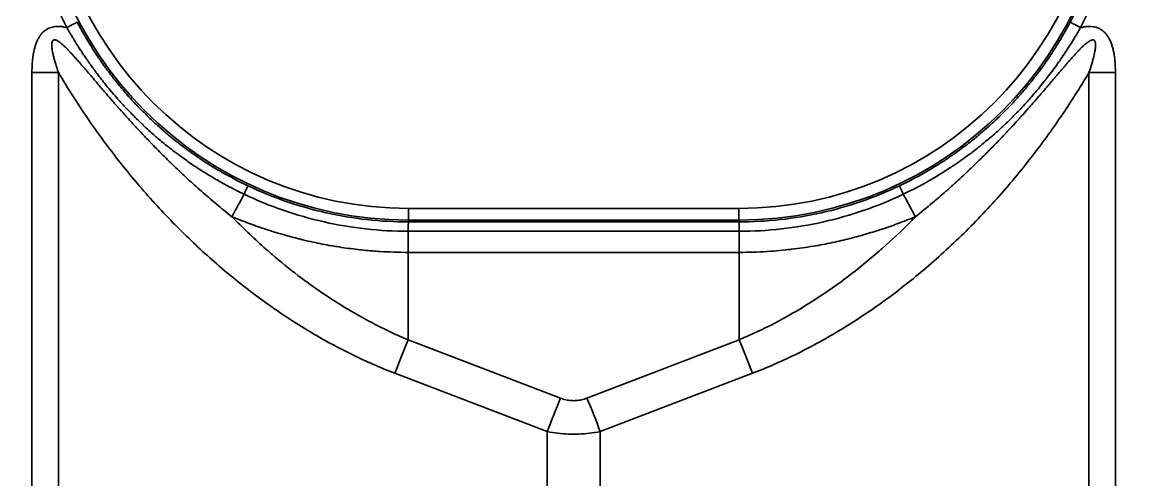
# Model space of a CAD drawing. Header units: millimetres. Extents: x 68 to 2000, y 100 to 2870.
# Drawn here: x 775.73 to 823.24, y 2401.49 to 2421.17 of the extents above; entities that cross this region are included whole.
import ezdxf

# ---------------------------------------------------------------- set-up
doc = ezdxf.new("R2010")
doc.units = ezdxf.units.MM
doc.header["$LTSCALE"] = 10
doc.layers.add('Sichtbar schmal (ISO)', color=7, linetype='Continuous', lineweight=35)

msp = doc.modelspace()

# ---------------------------------------------------------------- linework, layer by layer
at = {"layer": 'Sichtbar schmal (ISO)'}
for p, q in [((776.157, 2418.994), (776.157, 2203.349)), ((777.298, 2418.994), (777.298, 2203.349)), ((821.561, 2203.349), (821.561, 2418.994)), ((822.702, 2203.349), (822.702, 2418.994)), ((792.329, 2413.161), (806.529, 2413.161)), ((792.329, 2413.161), (792.329, 2412.661)), ((806.529, 2413.161), (806.529, 2412.661)), ((792.329, 2412.661), (806.529, 2412.661)), ((792.329, 2412.661), (792.329, 2412.58)), ((792.329, 2412.58), (806.529, 2412.58)), ((806.529, 2412.58), (806.529, 2412.661)), ((792.32, 2412.176), (806.539, 2412.176)), ((792.32, 2411.271), (792.32, 2412.176)), ((806.539, 2411.271), (806.539, 2412.176)), ((806.539, 2411.271), (792.32, 2411.271)), ((792.32, 2407.514), (792.32, 2411.271)), ((806.539, 2407.514), (806.539, 2411.271)), ((792.32, 2407.514), (798.859, 2405.006)), ((800, 2405.006), (806.539, 2407.514)), ((791.749, 2406.076), (798.288, 2403.569)), ((800.571, 2403.569), (807.11, 2406.076)), ((798.288, 2218.764), (798.288, 2403.569)), ((800.571, 2218.764), (800.571, 2403.569))]:
    msp.add_line(p, q, dxfattribs=at)
for centre, radius, start, end in [((792.329, 2428.67), 16.009, 90, 270), ((806.529, 2428.67), 16.009, 270, 90), ((792.329, 2428.67), 15.509, 90, 270), ((806.529, 2428.67), 15.509, 270, 90)]:
    msp.add_arc(centre, radius, start, end, dxfattribs=at)
for centre, major_axis, ratio, start_param, end_param in [((806.529, 2428.671), (16.088, 0), 0.999985, 5.797852, 6.768953), ((777.658, 2420.933), (0.442, 0.233), 0.004629, 4.709944, 6.265732), ((821.201, 2420.933), (-0.442, 0.233), 0.004633, 0.017477, 1.573237), ((776.157, 2418.942), (-10, 0), 0.005236, 4.598026, 4.712394), ((822.702, 2418.942), (10, 0), 0.005236, 1.570796, 1.685165), ((785.22, 2413.68), (0.214, 0.452), 0.013185, 4.921474, 6.26573), ((813.639, 2413.68), (-0.214, 0.452), 0.013187, 0.017455, 1.361713), ((786.276, 2415.592), (4.733, 8.809), 0.002478, 1.780276, 1.894425), ((812.583, 2415.592), (-4.733, 8.809), 0.002478, 4.388756, 4.50291), ((806.535, 2412.08), (-0.005, 0.5), 0.011284, 4.905411, 6.265598), ((792.32, 2406.102), (1.79, 4.668), 0.104799, 1.304034, 1.616531), ((806.539, 2406.102), (-1.79, 4.668), 0.104799, 4.666655, 4.979151), ((798.859, 2403.595), (1.79, 4.668), 0.104798, 1.304034, 1.616531), ((800, 2403.595), (-1.79, 4.668), 0.104799, 4.666655, 4.979151)]:
    msp.add_ellipse(centre, major_axis=major_axis, ratio=ratio, start_param=start_param, end_param=end_param, dxfattribs=at)
for points in [[(777.661, 2436.413), (777.381, 2435.884), (776.883, 2434.801), (776.312, 2433.101), (775.928, 2431.35), (775.734, 2429.568), (775.734, 2427.776), (775.927, 2425.994), (776.31, 2424.243), (776.88, 2422.543), (777.378, 2421.46), (777.658, 2420.93)], [(777.658, 2420.93), (777.607, 2420.943), (777.507, 2420.963), (777.363, 2420.98), (777.225, 2420.982), (777.097, 2420.969), (776.98, 2420.943), (776.877, 2420.904), (776.784, 2420.856), (776.695, 2420.794), (776.607, 2420.713), (776.522, 2420.613), (776.447, 2420.497), (776.38, 2420.367), (776.322, 2420.22), (776.272, 2420.058), (776.231, 2419.879), (776.198, 2419.685), (776.175, 2419.475), (776.16, 2419.246), (776.157, 2419.08), (776.157, 2418.994)], [(777.298, 2418.994), (777.694, 2418.325), (778.526, 2417.017), (779.924, 2415.115), (781.414, 2413.359), (782.983, 2411.751), (784.597, 2410.315), (786.274, 2409.023), (788.061, 2407.851), (789.915, 2406.844), (791.137, 2406.311), (791.749, 2406.076)]]:
    msp.add_open_spline(points, degree=3, dxfattribs=at)
for points, knots in [([(821.201, 2420.93), (821.48, 2421.46), (821.979, 2422.543), (822.549, 2424.243), (822.932, 2425.994), (823.125, 2427.776), (823.125, 2429.568), (822.931, 2431.35), (822.547, 2433.101), (821.976, 2434.801), (821.478, 2435.884), (821.198, 2436.413)], [0, 0, 0, 0, 0.1111111, 0.2222222, 0.3333333, 0.4444444, 0.5555556, 0.6666667, 0.7777778, 0.8888889, 1, 1, 1, 1]), ([(777.658, 2420.93), (777.695, 2420.864), (777.734, 2420.795), (777.776, 2420.722), (777.782, 2420.712), (777.789, 2420.701), (777.795, 2420.691), (777.825, 2420.639), (777.856, 2420.586), (777.889, 2420.532), (777.909, 2420.497), (777.931, 2420.462), (777.953, 2420.426), (777.969, 2420.399), (777.985, 2420.373), (778.002, 2420.345), (778.039, 2420.285), (778.078, 2420.222), (778.119, 2420.158), (778.125, 2420.149), (778.131, 2420.14), (778.136, 2420.13), (778.171, 2420.077), (778.206, 2420.022), (778.242, 2419.966), (778.276, 2419.914), (778.311, 2419.861), (778.347, 2419.807), (778.356, 2419.793), (778.365, 2419.779), (778.375, 2419.765), (778.421, 2419.696), (778.469, 2419.625), (778.519, 2419.553), (778.542, 2419.521), (778.564, 2419.488), (778.587, 2419.456), (778.617, 2419.413), (778.647, 2419.37), (778.679, 2419.326), (778.735, 2419.247), (778.794, 2419.166), (778.855, 2419.083), (778.918, 2418.998), (778.983, 2418.911), (779.051, 2418.822), (779.09, 2418.772), (779.13, 2418.72), (779.171, 2418.668), (779.204, 2418.626), (779.237, 2418.584), (779.271, 2418.542), (779.35, 2418.443), (779.433, 2418.342), (779.52, 2418.238), (779.609, 2418.132), (779.703, 2418.022), (779.801, 2417.91), (779.844, 2417.862), (779.887, 2417.813), (779.932, 2417.764), (779.993, 2417.695), (780.057, 2417.626), (780.123, 2417.555), (780.211, 2417.461), (780.302, 2417.364), (780.398, 2417.266), (780.429, 2417.234), (780.461, 2417.202), (780.493, 2417.169), (780.63, 2417.031), (780.774, 2416.89), (780.928, 2416.745), (780.93, 2416.743), (780.933, 2416.74), (780.935, 2416.738), (781.094, 2416.589), (781.261, 2416.437), (781.44, 2416.282), (781.479, 2416.249), (781.518, 2416.215), (781.557, 2416.181), (781.703, 2416.057), (781.855, 2415.931), (782.016, 2415.804), (782.102, 2415.736), (782.19, 2415.667), (782.28, 2415.598), (782.392, 2415.513), (782.507, 2415.427), (782.626, 2415.341), (782.784, 2415.227), (782.95, 2415.111), (783.123, 2414.995), (783.168, 2414.965), (783.213, 2414.934), (783.259, 2414.904), (783.469, 2414.766), (783.69, 2414.628), (783.924, 2414.489), (783.985, 2414.453), (784.047, 2414.417), (784.11, 2414.381), (784.277, 2414.285), (784.451, 2414.188), (784.631, 2414.093), (784.836, 2413.984), (785.049, 2413.877), (785.27, 2413.771)], [0, 0, 0, 0, 0.0546976, 0.0546976, 0.0546976, 0.0625, 0.0625, 0.0625, 0.1008578, 0.1008578, 0.1008578, 0.125, 0.125, 0.125, 0.1426904, 0.1426904, 0.1426904, 0.1818737, 0.1818737, 0.1818737, 0.1875, 0.1875, 0.1875, 0.2199265, 0.2199265, 0.2199265, 0.25, 0.25, 0.25, 0.257705, 0.257705, 0.257705, 0.2957225, 0.2957225, 0.2957225, 0.3125, 0.3125, 0.3125, 0.3343682, 0.3343682, 0.3343682, 0.3738828, 0.3738828, 0.3738828, 0.4143965, 0.4143965, 0.4143965, 0.4375, 0.4375, 0.4375, 0.4560435, 0.4560435, 0.4560435, 0.4989938, 0.4989938, 0.4989938, 0.543351, 0.543351, 0.543351, 0.5625, 0.5625, 0.5625, 0.5891602, 0.5891602, 0.5891602, 0.625, 0.625, 0.625, 0.6367129, 0.6367129, 0.6367129, 0.6866931, 0.6866931, 0.6866931, 0.6875, 0.6875, 0.6875, 0.7388766, 0.7388766, 0.7388766, 0.75, 0.75, 0.75, 0.7907392, 0.7907392, 0.7907392, 0.8125, 0.8125, 0.8125, 0.8393138, 0.8393138, 0.8393138, 0.875, 0.875, 0.875, 0.8842513, 0.8842513, 0.8842513, 0.9265033, 0.9265033, 0.9265033, 0.9375, 0.9375, 0.9375, 0.9667733, 0.9667733, 0.9667733, 0.9999998, 0.9999998, 0.9999998, 0.9999998]), ([(778.1, 2421.166), (778.14, 2421.09), (778.184, 2421.009), (778.23, 2420.925), (778.232, 2420.921), (778.235, 2420.916), (778.237, 2420.912), (778.281, 2420.832), (778.328, 2420.748), (778.379, 2420.659), (778.385, 2420.648), (778.392, 2420.636), (778.399, 2420.625), (778.447, 2420.542), (778.498, 2420.455), (778.552, 2420.365), (778.564, 2420.345), (778.576, 2420.326), (778.588, 2420.306), (778.639, 2420.221), (778.693, 2420.134), (778.75, 2420.044), (778.769, 2420.015), (778.787, 2419.986), (778.806, 2419.957), (778.86, 2419.872), (778.917, 2419.786), (778.977, 2419.696), (779.004, 2419.657), (779.03, 2419.618), (779.058, 2419.578), (779.115, 2419.494), (779.174, 2419.409), (779.236, 2419.322), (779.272, 2419.271), (779.309, 2419.22), (779.347, 2419.168), (779.407, 2419.087), (779.468, 2419.004), (779.533, 2418.92), (779.581, 2418.857), (779.63, 2418.792), (779.681, 2418.727), (779.742, 2418.649), (779.806, 2418.57), (779.871, 2418.49), (779.935, 2418.412), (780, 2418.333), (780.068, 2418.253), (780.13, 2418.18), (780.194, 2418.106), (780.261, 2418.031), (780.343, 2417.937), (780.428, 2417.842), (780.518, 2417.745), (780.58, 2417.678), (780.643, 2417.611), (780.709, 2417.542), (780.815, 2417.431), (780.926, 2417.318), (781.043, 2417.203), (781.103, 2417.144), (781.164, 2417.085), (781.227, 2417.025), (781.363, 2416.895), (781.507, 2416.762), (781.659, 2416.627), (781.714, 2416.578), (781.771, 2416.529), (781.828, 2416.479), (782.002, 2416.329), (782.188, 2416.176), (782.385, 2416.021), (782.432, 2415.984), (782.48, 2415.947), (782.528, 2415.91), (782.75, 2415.739), (782.987, 2415.566), (783.242, 2415.391), (783.276, 2415.368), (783.311, 2415.344), (783.346, 2415.321), (783.625, 2415.133), (783.925, 2414.943), (784.252, 2414.754), (784.269, 2414.744), (784.287, 2414.734), (784.305, 2414.723), (784.652, 2414.524), (785.028, 2414.324), (785.434, 2414.132)], [0.0000001, 0.0000001, 0.0000001, 0.0000001, 0.0625, 0.0625, 0.0625, 0.0657478, 0.0657478, 0.0657478, 0.125, 0.125, 0.125, 0.1327347, 0.1327347, 0.1327347, 0.1875, 0.1875, 0.1875, 0.1994824, 0.1994824, 0.1994824, 0.25, 0.25, 0.25, 0.2662064, 0.2662064, 0.2662064, 0.3125, 0.3125, 0.3125, 0.3327976, 0.3327976, 0.3327976, 0.375, 0.375, 0.375, 0.3993692, 0.3993692, 0.3993692, 0.4375, 0.4375, 0.4375, 0.4659876, 0.4659876, 0.4659876, 0.5, 0.5, 0.5, 0.5326854, 0.5326854, 0.5326854, 0.5625, 0.5625, 0.5625, 0.599469, 0.599469, 0.599469, 0.625, 0.625, 0.625, 0.6663571, 0.6663571, 0.6663571, 0.6875, 0.6875, 0.6875, 0.7333594, 0.7333594, 0.7333594, 0.75, 0.75, 0.75, 0.8005114, 0.8005114, 0.8005114, 0.8125, 0.8125, 0.8125, 0.8676234, 0.8676234, 0.8676234, 0.875, 0.875, 0.875, 0.9342995, 0.9342995, 0.9342995, 0.9375, 0.9375, 0.9375, 1, 1, 1, 1]), ([(813.425, 2414.132), (813.798, 2414.309), (814.147, 2414.492), (814.471, 2414.676), (814.498, 2414.691), (814.525, 2414.707), (814.552, 2414.722), (814.845, 2414.891), (815.117, 2415.059), (815.371, 2415.226), (815.418, 2415.257), (815.465, 2415.288), (815.51, 2415.319), (815.737, 2415.471), (815.949, 2415.623), (816.15, 2415.772), (816.21, 2415.817), (816.269, 2415.862), (816.328, 2415.907), (816.502, 2416.041), (816.668, 2416.174), (816.825, 2416.305), (816.894, 2416.362), (816.961, 2416.419), (817.027, 2416.476), (817.161, 2416.592), (817.289, 2416.706), (817.412, 2416.818), (817.486, 2416.887), (817.558, 2416.954), (817.628, 2417.021), (817.731, 2417.119), (817.829, 2417.215), (817.923, 2417.31), (818, 2417.387), (818.075, 2417.463), (818.147, 2417.539), (818.224, 2417.619), (818.299, 2417.699), (818.371, 2417.778), (818.448, 2417.862), (818.523, 2417.945), (818.595, 2418.027), (818.653, 2418.092), (818.708, 2418.157), (818.763, 2418.22), (818.84, 2418.311), (818.913, 2418.399), (818.984, 2418.486), (819.026, 2418.537), (819.067, 2418.588), (819.107, 2418.638), (819.183, 2418.733), (819.255, 2418.826), (819.324, 2418.916), (819.353, 2418.955), (819.382, 2418.994), (819.411, 2419.032), (819.484, 2419.13), (819.554, 2419.225), (819.62, 2419.319), (819.64, 2419.346), (819.659, 2419.374), (819.679, 2419.401), (819.749, 2419.501), (819.816, 2419.599), (819.88, 2419.694), (819.892, 2419.711), (819.903, 2419.729), (819.915, 2419.746), (819.983, 2419.848), (820.047, 2419.947), (820.107, 2420.042), (820.113, 2420.051), (820.118, 2420.059), (820.124, 2420.068), (820.188, 2420.17), (820.249, 2420.269), (820.306, 2420.363), (820.365, 2420.462), (820.421, 2420.556), (820.472, 2420.646), (820.475, 2420.65), (820.477, 2420.654), (820.479, 2420.658), (820.531, 2420.749), (820.579, 2420.835), (820.625, 2420.917), (820.673, 2421.004), (820.717, 2421.088), (820.759, 2421.166)], [0, 0, 0, 0, 0.057635, 0.057635, 0.057635, 0.0625, 0.0625, 0.0625, 0.115254, 0.115254, 0.115254, 0.125, 0.125, 0.125, 0.173021, 0.173021, 0.173021, 0.1875, 0.1875, 0.1875, 0.2309, 0.2309, 0.2309, 0.25, 0.25, 0.25, 0.288885, 0.288885, 0.288885, 0.3125, 0.3125, 0.3125, 0.346963, 0.346963, 0.346963, 0.375, 0.375, 0.375, 0.405123, 0.405123, 0.405123, 0.4375, 0.4375, 0.4375, 0.463355, 0.463355, 0.463355, 0.5, 0.5, 0.5, 0.521651, 0.521651, 0.521651, 0.5625, 0.5625, 0.5625, 0.579997, 0.579997, 0.579997, 0.625, 0.625, 0.625, 0.638348, 0.638348, 0.638348, 0.6875, 0.6875, 0.6875, 0.696629, 0.696629, 0.696629, 0.75, 0.75, 0.75, 0.754872, 0.754872, 0.754872, 0.8125, 0.8125, 0.8125, 0.872291, 0.872291, 0.872291, 0.875, 0.875, 0.875, 0.935638, 0.935638, 0.935638, 1, 1, 1, 1]), ([(813.589, 2413.771), (813.972, 2413.954), (814.331, 2414.143), (814.663, 2414.332), (814.692, 2414.348), (814.719, 2414.364), (814.747, 2414.38), (815.048, 2414.553), (815.327, 2414.726), (815.59, 2414.898), (815.638, 2414.929), (815.686, 2414.961), (815.733, 2414.993), (815.966, 2415.149), (816.185, 2415.304), (816.392, 2415.457), (816.454, 2415.503), (816.515, 2415.55), (816.575, 2415.595), (816.756, 2415.733), (816.926, 2415.869), (817.088, 2416.002), (817.16, 2416.061), (817.229, 2416.12), (817.298, 2416.178), (817.436, 2416.296), (817.569, 2416.413), (817.695, 2416.527), (817.772, 2416.597), (817.847, 2416.666), (817.92, 2416.735), (818.026, 2416.834), (818.128, 2416.933), (818.226, 2417.029), (818.305, 2417.108), (818.383, 2417.186), (818.457, 2417.262), (818.538, 2417.345), (818.615, 2417.426), (818.69, 2417.506), (818.771, 2417.592), (818.849, 2417.677), (818.924, 2417.76), (818.984, 2417.827), (819.042, 2417.892), (819.099, 2417.957), (819.179, 2418.049), (819.256, 2418.139), (819.33, 2418.227), (819.374, 2418.28), (819.417, 2418.331), (819.458, 2418.382), (819.537, 2418.478), (819.613, 2418.573), (819.685, 2418.665), (819.716, 2418.704), (819.746, 2418.743), (819.776, 2418.782), (819.853, 2418.881), (819.926, 2418.978), (819.996, 2419.073), (820.017, 2419.101), (820.038, 2419.129), (820.058, 2419.156), (820.132, 2419.258), (820.203, 2419.357), (820.27, 2419.453), (820.282, 2419.471), (820.295, 2419.488), (820.307, 2419.506), (820.379, 2419.609), (820.446, 2419.709), (820.51, 2419.805), (820.516, 2419.814), (820.522, 2419.822), (820.528, 2419.831), (820.596, 2419.934), (820.661, 2420.033), (820.721, 2420.129), (820.784, 2420.228), (820.843, 2420.322), (820.898, 2420.412), (820.9, 2420.416), (820.903, 2420.421), (820.905, 2420.425), (820.961, 2420.515), (821.012, 2420.601), (821.06, 2420.683), (821.11, 2420.77), (821.158, 2420.852), (821.201, 2420.93)], [0, 0, 0, 0, 0.057634, 0.057634, 0.057634, 0.0625, 0.0625, 0.0625, 0.115253, 0.115253, 0.115253, 0.125, 0.125, 0.125, 0.173021, 0.173021, 0.173021, 0.1875, 0.1875, 0.1875, 0.2309, 0.2309, 0.2309, 0.25, 0.25, 0.25, 0.288885, 0.288885, 0.288885, 0.3125, 0.3125, 0.3125, 0.346963, 0.346963, 0.346963, 0.375, 0.375, 0.375, 0.405123, 0.405123, 0.405123, 0.4375, 0.4375, 0.4375, 0.463355, 0.463355, 0.463355, 0.5, 0.5, 0.5, 0.521651, 0.521651, 0.521651, 0.5625, 0.5625, 0.5625, 0.579997, 0.579997, 0.579997, 0.625, 0.625, 0.625, 0.638348, 0.638348, 0.638348, 0.6875, 0.6875, 0.6875, 0.696629, 0.696629, 0.696629, 0.75, 0.75, 0.75, 0.754872, 0.754872, 0.754872, 0.8125, 0.8125, 0.8125, 0.872291, 0.872291, 0.872291, 0.875, 0.875, 0.875, 0.935638, 0.935638, 0.935638, 1, 1, 1, 1]), ([(822.702, 2418.994), (822.702, 2419.075), (822.699, 2419.23), (822.686, 2419.445), (822.666, 2419.646), (822.637, 2419.833), (822.6, 2420.006), (822.555, 2420.166), (822.502, 2420.312), (822.44, 2420.445), (822.37, 2420.565), (822.292, 2420.669), (822.208, 2420.756), (822.122, 2420.825), (822.032, 2420.88), (821.929, 2420.926), (821.808, 2420.961), (821.671, 2420.981), (821.524, 2420.982), (821.367, 2420.966), (821.257, 2420.944), (821.201, 2420.93)], [0.0000001, 0.0000001, 0.0000001, 0.0000001, 0.0526316, 0.1052632, 0.1578947, 0.2105263, 0.2631579, 0.3157895, 0.3684211, 0.4210526, 0.4736842, 0.5263158, 0.5789474, 0.6315789, 0.6842105, 0.7368421, 0.7894737, 0.8421053, 0.8947368, 0.9473684, 1, 1, 1, 1]), ([(784.75, 2412.801), (784.516, 2412.987), (784.29, 2413.171), (784.071, 2413.354), (783.853, 2413.536), (783.643, 2413.717), (783.439, 2413.897), (783.235, 2414.076), (783.037, 2414.254), (782.843, 2414.433), (782.648, 2414.613), (782.456, 2414.794), (782.267, 2414.976), (782.078, 2415.157), (781.892, 2415.34), (781.71, 2415.523), (781.527, 2415.706), (781.349, 2415.889), (781.181, 2416.064), (781.116, 2416.132), (781.052, 2416.198), (780.99, 2416.264), (780.892, 2416.368), (780.797, 2416.469), (780.707, 2416.565), (780.56, 2416.723), (780.425, 2416.871), (780.299, 2417.01), (780.173, 2417.149), (780.056, 2417.28), (779.946, 2417.404), (779.836, 2417.528), (779.732, 2417.646), (779.634, 2417.758), (779.537, 2417.87), (779.444, 2417.977), (779.357, 2418.078), (779.3, 2418.143), (779.246, 2418.206), (779.194, 2418.268), (779.165, 2418.302), (779.136, 2418.335), (779.108, 2418.367), (779.03, 2418.459), (778.955, 2418.546), (778.884, 2418.629), (778.814, 2418.712), (778.746, 2418.792), (778.682, 2418.867), (778.618, 2418.942), (778.557, 2419.014), (778.498, 2419.082), (778.44, 2419.15), (778.384, 2419.215), (778.331, 2419.277), (778.278, 2419.339), (778.227, 2419.397), (778.179, 2419.453), (778.13, 2419.509), (778.083, 2419.562), (778.039, 2419.612), (777.994, 2419.663), (777.951, 2419.711), (777.909, 2419.756), (777.868, 2419.802), (777.828, 2419.845), (777.789, 2419.886), (777.75, 2419.928), (777.713, 2419.967), (777.677, 2420.003), (777.641, 2420.04), (777.606, 2420.075), (777.573, 2420.107), (777.539, 2420.139), (777.507, 2420.169), (777.476, 2420.196), (777.446, 2420.224), (777.416, 2420.249), (777.388, 2420.271), (777.381, 2420.277), (777.373, 2420.283), (777.365, 2420.289), (777.346, 2420.304), (777.327, 2420.317), (777.309, 2420.329), (777.283, 2420.346), (777.26, 2420.36), (777.238, 2420.371), (777.216, 2420.382), (777.196, 2420.39), (777.177, 2420.396), (777.159, 2420.401), (777.143, 2420.403), (777.128, 2420.403), (777.113, 2420.403), (777.101, 2420.4), (777.089, 2420.396), (777.078, 2420.391), (777.067, 2420.384), (777.058, 2420.375), (777.049, 2420.365), (777.041, 2420.353), (777.034, 2420.338), (777.027, 2420.322), (777.021, 2420.303), (777.017, 2420.281), (777.012, 2420.259), (777.01, 2420.234), (777.009, 2420.207), (777.008, 2420.179), (777.008, 2420.149), (777.01, 2420.116), (777.011, 2420.108), (777.011, 2420.101), (777.012, 2420.093), (777.014, 2420.067), (777.017, 2420.038), (777.021, 2420.007), (777.027, 2419.968), (777.034, 2419.927), (777.042, 2419.882), (777.051, 2419.837), (777.061, 2419.789), (777.073, 2419.739), (777.084, 2419.689), (777.098, 2419.636), (777.113, 2419.58), (777.128, 2419.524), (777.145, 2419.465), (777.163, 2419.403), (777.182, 2419.342), (777.202, 2419.277), (777.225, 2419.209), (777.247, 2419.14), (777.271, 2419.069), (777.298, 2418.994)], [0, 0, 0, 0, 0.0243902, 0.0243902, 0.0243902, 0.0487805, 0.0487805, 0.0487805, 0.0730564, 0.0730564, 0.0730564, 0.097561, 0.097561, 0.097561, 0.1219512, 0.1219512, 0.1219512, 0.1463415, 0.1463415, 0.1463415, 0.1557582, 0.1557582, 0.1557582, 0.1707317, 0.1707317, 0.1707317, 0.195122, 0.195122, 0.195122, 0.2195122, 0.2195122, 0.2195122, 0.2439024, 0.2439024, 0.2439024, 0.2682927, 0.2682927, 0.2682927, 0.2839975, 0.2839975, 0.2839975, 0.2926829, 0.2926829, 0.2926829, 0.3170732, 0.3170732, 0.3170732, 0.3414634, 0.3414634, 0.3414634, 0.3658537, 0.3658537, 0.3658537, 0.3902439, 0.3902439, 0.3902439, 0.4146341, 0.4146341, 0.4146341, 0.4390244, 0.4390244, 0.4390244, 0.4634146, 0.4634146, 0.4634146, 0.4878049, 0.4878049, 0.4878049, 0.5121951, 0.5121951, 0.5121951, 0.5365854, 0.5365854, 0.5365854, 0.5609756, 0.5609756, 0.5609756, 0.5853659, 0.5853659, 0.5853659, 0.592121, 0.592121, 0.592121, 0.6097561, 0.6097561, 0.6097561, 0.6341463, 0.6341463, 0.6341463, 0.6585366, 0.6585366, 0.6585366, 0.6829268, 0.6829268, 0.6829268, 0.7073171, 0.7073171, 0.7073171, 0.7317073, 0.7317073, 0.7317073, 0.7560976, 0.7560976, 0.7560976, 0.7804878, 0.7804878, 0.7804878, 0.804878, 0.804878, 0.804878, 0.8292683, 0.8292683, 0.8292683, 0.8346141, 0.8346141, 0.8346141, 0.8536585, 0.8536585, 0.8536585, 0.8780488, 0.8780488, 0.8780488, 0.902439, 0.902439, 0.902439, 0.9268293, 0.9268293, 0.9268293, 0.9512195, 0.9512195, 0.9512195, 0.9756098, 0.9756098, 0.9756098, 0.9999997, 0.9999997, 0.9999997, 0.9999997]), ([(821.561, 2418.994), (821.585, 2419.062), (821.607, 2419.127), (821.628, 2419.19), (821.649, 2419.253), (821.668, 2419.313), (821.686, 2419.37), (821.703, 2419.428), (821.719, 2419.483), (821.734, 2419.536), (821.735, 2419.54), (821.736, 2419.543), (821.737, 2419.547), (821.751, 2419.596), (821.763, 2419.643), (821.774, 2419.688), (821.775, 2419.692), (821.776, 2419.697), (821.777, 2419.701), (821.788, 2419.744), (821.797, 2419.786), (821.806, 2419.825), (821.807, 2419.83), (821.808, 2419.835), (821.809, 2419.84), (821.816, 2419.878), (821.823, 2419.915), (821.829, 2419.949), (821.83, 2419.954), (821.831, 2419.96), (821.831, 2419.965), (821.837, 2419.998), (821.841, 2420.029), (821.844, 2420.059), (821.844, 2420.064), (821.845, 2420.07), (821.845, 2420.075), (821.848, 2420.104), (821.85, 2420.13), (821.85, 2420.155), (821.851, 2420.16), (821.851, 2420.166), (821.851, 2420.171), (821.851, 2420.194), (821.85, 2420.216), (821.848, 2420.236), (821.848, 2420.241), (821.848, 2420.246), (821.847, 2420.251), (821.845, 2420.269), (821.842, 2420.286), (821.838, 2420.301), (821.837, 2420.305), (821.836, 2420.309), (821.834, 2420.313), (821.83, 2420.327), (821.825, 2420.338), (821.82, 2420.348), (821.818, 2420.352), (821.816, 2420.355), (821.814, 2420.358), (821.808, 2420.366), (821.802, 2420.374), (821.795, 2420.38), (821.792, 2420.382), (821.79, 2420.384), (821.787, 2420.386), (821.78, 2420.391), (821.772, 2420.395), (821.763, 2420.398), (821.759, 2420.4), (821.755, 2420.401), (821.751, 2420.401), (821.742, 2420.403), (821.731, 2420.404), (821.72, 2420.403), (821.715, 2420.403), (821.709, 2420.402), (821.703, 2420.401), (821.691, 2420.399), (821.678, 2420.395), (821.664, 2420.39), (821.657, 2420.388), (821.65, 2420.385), (821.642, 2420.381), (821.627, 2420.375), (821.612, 2420.367), (821.596, 2420.358), (821.587, 2420.353), (821.578, 2420.347), (821.568, 2420.341), (821.552, 2420.331), (821.535, 2420.319), (821.517, 2420.306), (821.506, 2420.298), (821.495, 2420.29), (821.483, 2420.281), (821.465, 2420.267), (821.447, 2420.252), (821.427, 2420.235), (821.414, 2420.224), (821.401, 2420.213), (821.388, 2420.201), (821.368, 2420.184), (821.348, 2420.166), (821.328, 2420.147), (821.313, 2420.133), (821.298, 2420.118), (821.282, 2420.103), (821.262, 2420.083), (821.241, 2420.063), (821.22, 2420.042), (821.203, 2420.025), (821.185, 2420.007), (821.168, 2419.989), (821.147, 2419.967), (821.125, 2419.945), (821.104, 2419.922), (821.084, 2419.902), (821.065, 2419.881), (821.045, 2419.86), (821.023, 2419.837), (821.001, 2419.813), (820.979, 2419.788), (820.957, 2419.765), (820.935, 2419.74), (820.913, 2419.715), (820.89, 2419.691), (820.868, 2419.665), (820.845, 2419.639), (820.82, 2419.612), (820.795, 2419.584), (820.769, 2419.555), (820.746, 2419.529), (820.723, 2419.502), (820.699, 2419.474), (820.671, 2419.443), (820.643, 2419.41), (820.614, 2419.377), (820.59, 2419.349), (820.565, 2419.321), (820.54, 2419.292), (820.509, 2419.255), (820.477, 2419.218), (820.444, 2419.179), (820.419, 2419.15), (820.393, 2419.121), (820.368, 2419.09), (820.332, 2419.049), (820.295, 2419.006), (820.257, 2418.961), (820.232, 2418.931), (820.205, 2418.9), (820.179, 2418.869), (820.138, 2418.821), (820.096, 2418.772), (820.053, 2418.722), (820.027, 2418.691), (820, 2418.659), (819.972, 2418.626), (819.926, 2418.572), (819.878, 2418.517), (819.829, 2418.459), (819.802, 2418.427), (819.774, 2418.394), (819.745, 2418.361), (819.692, 2418.299), (819.638, 2418.236), (819.582, 2418.171), (819.554, 2418.138), (819.525, 2418.104), (819.495, 2418.07), (819.435, 2418), (819.373, 2417.928), (819.309, 2417.855), (819.279, 2417.821), (819.249, 2417.786), (819.219, 2417.752), (819.15, 2417.673), (819.079, 2417.592), (819.006, 2417.509), (818.976, 2417.475), (818.945, 2417.44), (818.914, 2417.405), (818.836, 2417.317), (818.755, 2417.226), (818.671, 2417.133), (818.641, 2417.099), (818.609, 2417.065), (818.578, 2417.03), (818.49, 2416.932), (818.398, 2416.832), (818.303, 2416.729), (818.272, 2416.695), (818.241, 2416.661), (818.209, 2416.627), (818.109, 2416.519), (818.006, 2416.408), (817.898, 2416.294), (817.867, 2416.261), (817.835, 2416.228), (817.804, 2416.195), (817.69, 2416.076), (817.572, 2415.953), (817.448, 2415.826), (817.417, 2415.794), (817.385, 2415.762), (817.354, 2415.73), (817.223, 2415.597), (817.087, 2415.46), (816.944, 2415.319), (816.914, 2415.289), (816.882, 2415.258), (816.851, 2415.227), (816.701, 2415.08), (816.544, 2414.928), (816.378, 2414.771), (816.348, 2414.743), (816.317, 2414.714), (816.286, 2414.685), (816.113, 2414.522), (815.93, 2414.353), (815.738, 2414.179), (815.708, 2414.153), (815.679, 2414.127), (815.649, 2414.1), (815.448, 2413.92), (815.236, 2413.734), (815.011, 2413.543), (814.984, 2413.519), (814.956, 2413.496), (814.928, 2413.472), (814.694, 2413.274), (814.446, 2413.07), (814.184, 2412.861), (814.159, 2412.841), (814.134, 2412.821), (814.109, 2412.801)], [0, 0, 0, 0, 0.0243902, 0.0243902, 0.0243902, 0.0487805, 0.0487805, 0.0487805, 0.0731707, 0.0731707, 0.0731707, 0.0748433, 0.0748433, 0.0748433, 0.097561, 0.097561, 0.097561, 0.0997919, 0.0997919, 0.0997919, 0.1219512, 0.1219512, 0.1219512, 0.1247412, 0.1247412, 0.1247412, 0.1463415, 0.1463415, 0.1463415, 0.1496887, 0.1496887, 0.1496887, 0.1707317, 0.1707317, 0.1707317, 0.1746336, 0.1746336, 0.1746336, 0.195122, 0.195122, 0.195122, 0.1995774, 0.1995774, 0.1995774, 0.2195122, 0.2195122, 0.2195122, 0.2245265, 0.2245265, 0.2245265, 0.2439024, 0.2439024, 0.2439024, 0.2494911, 0.2494911, 0.2494911, 0.2682927, 0.2682927, 0.2682927, 0.2744777, 0.2744777, 0.2744777, 0.2926829, 0.2926829, 0.2926829, 0.2994198, 0.2994198, 0.2994198, 0.3170732, 0.3170732, 0.3170732, 0.3243039, 0.3243039, 0.3243039, 0.3414634, 0.3414634, 0.3414634, 0.3492553, 0.3492553, 0.3492553, 0.3658537, 0.3658537, 0.3658537, 0.3742197, 0.3742197, 0.3742197, 0.3902439, 0.3902439, 0.3902439, 0.3991713, 0.3991713, 0.3991713, 0.4146341, 0.4146341, 0.4146341, 0.4241031, 0.4241031, 0.4241031, 0.4390244, 0.4390244, 0.4390244, 0.4490535, 0.4490535, 0.4490535, 0.4634146, 0.4634146, 0.4634146, 0.4740086, 0.4740086, 0.4740086, 0.4878049, 0.4878049, 0.4878049, 0.4989618, 0.4989618, 0.4989618, 0.5121951, 0.5121951, 0.5121951, 0.5239039, 0.5239039, 0.5239039, 0.5365854, 0.5365854, 0.5365854, 0.5488485, 0.5488485, 0.5488485, 0.5609756, 0.5609756, 0.5609756, 0.5737962, 0.5737962, 0.5737962, 0.5853659, 0.5853659, 0.5853659, 0.598743, 0.598743, 0.598743, 0.6097561, 0.6097561, 0.6097561, 0.623691, 0.623691, 0.623691, 0.6341463, 0.6341463, 0.6341463, 0.6486399, 0.6486399, 0.6486399, 0.6585366, 0.6585366, 0.6585366, 0.6735867, 0.6735867, 0.6735867, 0.6829268, 0.6829268, 0.6829268, 0.6985328, 0.6985328, 0.6985328, 0.7073171, 0.7073171, 0.7073171, 0.72348, 0.72348, 0.72348, 0.7317073, 0.7317073, 0.7317073, 0.7484263, 0.7484263, 0.7484263, 0.7560976, 0.7560976, 0.7560976, 0.7733768, 0.7733768, 0.7733768, 0.7804878, 0.7804878, 0.7804878, 0.7983282, 0.7983282, 0.7983282, 0.804878, 0.804878, 0.804878, 0.8232726, 0.8232726, 0.8232726, 0.8292683, 0.8292683, 0.8292683, 0.8482163, 0.8482163, 0.8482163, 0.8536585, 0.8536585, 0.8536585, 0.873164, 0.873164, 0.873164, 0.8780488, 0.8780488, 0.8780488, 0.8981122, 0.8981122, 0.8981122, 0.902439, 0.902439, 0.902439, 0.9230609, 0.9230609, 0.9230609, 0.9268293, 0.9268293, 0.9268293, 0.9480078, 0.9480078, 0.9480078, 0.9512195, 0.9512195, 0.9512195, 0.9729596, 0.9729596, 0.9729596, 0.9756098, 0.9756098, 0.9756098, 0.9978937, 0.9978937, 0.9978937, 0.9999998, 0.9999998, 0.9999998, 0.9999998]), ([(807.11, 2406.076), (807.714, 2406.308), (808.323, 2406.573), (808.939, 2406.874), (809.554, 2407.175), (810.176, 2407.512), (810.797, 2407.885), (811.418, 2408.257), (812.038, 2408.664), (812.649, 2409.102), (813.261, 2409.541), (813.863, 2410.01), (814.454, 2410.508), (815.044, 2411.007), (815.622, 2411.534), (816.183, 2412.085), (816.744, 2412.636), (817.286, 2413.211), (817.802, 2413.798), (818.317, 2414.384), (818.805, 2414.982), (819.258, 2415.575), (819.71, 2416.167), (820.128, 2416.754), (820.51, 2417.326), (820.893, 2417.898), (821.241, 2418.454), (821.561, 2418.994)], [0, 0, 0, 0, 0.1111111, 0.1111111, 0.1111111, 0.2222222, 0.2222222, 0.2222222, 0.3333333, 0.3333333, 0.3333333, 0.4444444, 0.4444444, 0.4444444, 0.5555556, 0.5555556, 0.5555556, 0.6666667, 0.6666667, 0.6666667, 0.7777778, 0.7777778, 0.7777778, 0.8888889, 0.8888889, 0.8888889, 0.9999998, 0.9999998, 0.9999998, 0.9999998]), ([(785.434, 2414.132), (785.97, 2413.878), (786.52, 2413.654), (787.081, 2413.46), (787.642, 2413.267), (788.214, 2413.104), (788.794, 2412.973), (789.375, 2412.843), (789.963, 2412.744), (790.554, 2412.679), (791.144, 2412.613), (791.737, 2412.58), (792.329, 2412.58)], [0, 0, 0, 0, 0.25, 0.25, 0.25, 0.5, 0.5, 0.5, 0.75, 0.75, 0.75, 1, 1, 1, 1]), ([(806.529, 2412.58), (807.122, 2412.58), (807.715, 2412.613), (808.305, 2412.679), (808.896, 2412.744), (809.485, 2412.843), (810.065, 2412.973), (810.645, 2413.104), (811.217, 2413.267), (811.778, 2413.46), (812.339, 2413.654), (812.889, 2413.878), (813.425, 2414.132)], [0, 0, 0, 0, 0.25, 0.25, 0.25, 0.5, 0.5, 0.5, 0.75, 0.75, 0.75, 1, 1, 1, 1]), ([(785.27, 2413.771), (785.815, 2413.512), (786.374, 2413.282), (786.945, 2413.084), (787.521, 2412.884), (788.108, 2412.716), (788.704, 2412.582), (789.297, 2412.447), (789.899, 2412.346), (790.503, 2412.278), (791.107, 2412.211), (791.714, 2412.177), (792.32, 2412.176)], [0, 0, 0, 0, 0.249038, 0.249038, 0.249038, 0.499954, 0.499954, 0.499954, 0.75, 0.75, 0.75, 1, 1, 1, 1]), ([(806.539, 2412.176), (807.145, 2412.177), (807.751, 2412.21), (808.354, 2412.278), (808.959, 2412.346), (809.561, 2412.447), (810.155, 2412.582), (810.749, 2412.716), (811.334, 2412.883), (811.907, 2413.082), (811.91, 2413.083), (811.913, 2413.084), (811.917, 2413.085), (812.487, 2413.283), (813.045, 2413.512), (813.589, 2413.771)], [0, 0, 0, 0, 0.2497482, 0.2497482, 0.2497482, 0.5, 0.5, 0.5, 0.75, 0.75, 0.75, 0.751417, 0.751417, 0.751417, 0.9999993, 0.9999993, 0.9999993, 0.9999993]), ([(784.75, 2412.801), (785.192, 2412.346), (785.65, 2411.906), (786.123, 2411.485), (786.239, 2411.381), (786.357, 2411.278), (786.475, 2411.177), (786.837, 2410.867), (787.207, 2410.568), (787.585, 2410.28), (787.835, 2410.09), (788.088, 2409.904), (788.345, 2409.724), (788.604, 2409.543), (788.865, 2409.367), (789.129, 2409.198), (789.524, 2408.945), (789.924, 2408.706), (790.324, 2408.484), (790.457, 2408.41), (790.59, 2408.338), (790.724, 2408.268), (791.257, 2407.987), (791.789, 2407.736), (792.32, 2407.514)], [0.0000007, 0.0000007, 0.0000007, 0.0000007, 0.2, 0.2, 0.2, 0.2493831, 0.2493831, 0.2493831, 0.4, 0.4, 0.4, 0.4996387, 0.4996387, 0.4996387, 0.6, 0.6, 0.6, 0.7500785, 0.7500785, 0.7500785, 0.8, 0.8, 0.8, 1, 1, 1, 1]), ([(792.32, 2411.271), (791.892, 2411.271), (791.488, 2411.286), (791.113, 2411.309), (791.002, 2411.316), (790.893, 2411.324), (790.787, 2411.333), (790.534, 2411.353), (790.294, 2411.377), (790.065, 2411.404), (789.782, 2411.438), (789.515, 2411.476), (789.26, 2411.517), (789.222, 2411.523), (789.183, 2411.529), (789.145, 2411.535), (788.857, 2411.584), (788.585, 2411.636), (788.324, 2411.691), (788.131, 2411.732), (787.944, 2411.774), (787.762, 2411.818), (787.697, 2411.834), (787.634, 2411.85), (787.571, 2411.866), (787.327, 2411.927), (787.09, 2411.992), (786.854, 2412.061), (786.671, 2412.114), (786.489, 2412.17), (786.307, 2412.229), (786.254, 2412.246), (786.201, 2412.264), (786.147, 2412.282), (785.912, 2412.36), (785.678, 2412.442), (785.445, 2412.529), (785.265, 2412.596), (785.086, 2412.665), (784.908, 2412.737), (784.855, 2412.758), (784.803, 2412.78), (784.75, 2412.801)], [0, 0, 0, 0, 0.1111111, 0.1111111, 0.1111111, 0.143947, 0.143947, 0.143947, 0.2222222, 0.2222222, 0.2222222, 0.3186921, 0.3186921, 0.3186921, 0.3333333, 0.3333333, 0.3333333, 0.4444444, 0.4444444, 0.4444444, 0.5266814, 0.5266814, 0.5266814, 0.5555556, 0.5555556, 0.5555556, 0.6666667, 0.6666667, 0.6666667, 0.7526813, 0.7526813, 0.7526813, 0.7777778, 0.7777778, 0.7777778, 0.8888889, 0.8888889, 0.8888889, 0.9746682, 0.9746682, 0.9746682, 0.999999, 0.999999, 0.999999, 0.999999]), ([(814.109, 2412.801), (813.878, 2412.706), (813.647, 2412.616), (813.414, 2412.529), (813.41, 2412.528), (813.407, 2412.526), (813.403, 2412.525), (813.177, 2412.441), (812.949, 2412.361), (812.72, 2412.285), (812.717, 2412.283), (812.714, 2412.282), (812.711, 2412.281), (812.484, 2412.206), (812.257, 2412.135), (812.029, 2412.068), (812.021, 2412.065), (812.012, 2412.063), (812.004, 2412.061), (811.777, 2411.994), (811.549, 2411.932), (811.316, 2411.873), (811.306, 2411.87), (811.297, 2411.868), (811.287, 2411.865), (811.05, 2411.805), (810.807, 2411.749), (810.553, 2411.695), (810.547, 2411.693), (810.54, 2411.692), (810.533, 2411.691), (810.273, 2411.635), (810.001, 2411.583), (809.712, 2411.535), (809.424, 2411.487), (809.119, 2411.443), (808.793, 2411.404), (808.784, 2411.403), (808.774, 2411.402), (808.765, 2411.401), (808.447, 2411.364), (808.11, 2411.332), (807.746, 2411.309), (807.734, 2411.309), (807.722, 2411.308), (807.709, 2411.307), (807.345, 2411.285), (806.953, 2411.271), (806.539, 2411.271)], [0, 0, 0, 0, 0.111111, 0.111111, 0.111111, 0.11271, 0.11271, 0.11271, 0.220682, 0.220682, 0.220682, 0.222222, 0.222222, 0.222222, 0.329341, 0.329341, 0.329341, 0.333333, 0.333333, 0.333333, 0.440023, 0.440023, 0.440023, 0.444444, 0.444444, 0.444444, 0.552739, 0.552739, 0.552739, 0.555556, 0.555556, 0.555556, 0.666667, 0.666667, 0.666667, 0.777778, 0.777778, 0.777778, 0.781037, 0.781037, 0.781037, 0.888889, 0.888889, 0.888889, 0.892463, 0.892463, 0.892463, 1, 1, 1, 1]), ([(806.539, 2407.514), (807.044, 2407.725), (807.555, 2407.965), (808.07, 2408.234), (808.577, 2408.499), (809.088, 2408.793), (809.599, 2409.115), (809.606, 2409.12), (809.614, 2409.124), (809.621, 2409.129), (810.116, 2409.442), (810.609, 2409.782), (811.097, 2410.147), (811.12, 2410.164), (811.143, 2410.181), (811.166, 2410.198), (811.635, 2410.551), (812.098, 2410.927), (812.552, 2411.323), (812.592, 2411.358), (812.632, 2411.393), (812.672, 2411.428), (813.108, 2411.814), (813.535, 2412.218), (813.951, 2412.64), (814.004, 2412.694), (814.056, 2412.747), (814.109, 2412.801)], [0, 0, 0, 0, 0.2, 0.2, 0.2, 0.397069, 0.397069, 0.397069, 0.4, 0.4, 0.4, 0.591058, 0.591058, 0.591058, 0.6, 0.6, 0.6, 0.783816, 0.783816, 0.783816, 0.8, 0.8, 0.8, 0.977527, 0.977527, 0.977527, 1, 1, 1, 1]), ([(792.32, 2412.176), (792.32, 2412.221), (792.321, 2412.264), (792.322, 2412.305), (792.322, 2412.345), (792.323, 2412.383), (792.324, 2412.417), (792.324, 2412.45), (792.325, 2412.48), (792.326, 2412.504), (792.326, 2412.528), (792.327, 2412.547), (792.328, 2412.56), (792.328, 2412.573), (792.329, 2412.58), (792.329, 2412.58)], [0, 0, 0, 0, 0.2, 0.2, 0.2, 0.4, 0.4, 0.4, 0.6, 0.6, 0.6, 0.8, 0.8, 0.8, 1, 1, 1, 1]), ([(798.859, 2405.006), (798.937, 2404.977), (799.091, 2404.93), (799.317, 2404.896), (799.541, 2404.896), (799.767, 2404.93), (799.922, 2404.977), (800, 2405.006)], [0.0000017, 0.0000017, 0.0000017, 0.0000017, 0.2, 0.4, 0.6, 0.8, 1, 1, 1, 1]), ([(798.288, 2403.569), (798.444, 2403.539), (798.599, 2403.515), (798.751, 2403.498), (798.904, 2403.481), (799.054, 2403.469), (799.204, 2403.464), (799.354, 2403.458), (799.504, 2403.458), (799.654, 2403.464), (799.804, 2403.469), (799.955, 2403.481), (800.107, 2403.498), (800.26, 2403.515), (800.415, 2403.539), (800.571, 2403.569)], [0.0000009, 0.0000009, 0.0000009, 0.0000009, 0.2, 0.2, 0.2, 0.4, 0.4, 0.4, 0.6, 0.6, 0.6, 0.8, 0.8, 0.8, 1, 1, 1, 1])]:
    msp.add_open_spline(points, degree=3, knots=knots, dxfattribs=at)

doc.saveas('drawing.dxf')
